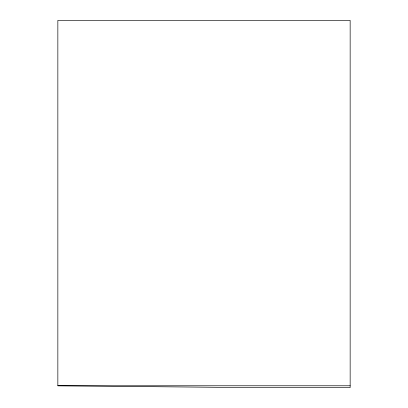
<?xml version="1.0" encoding="UTF-8"?>
<svg xmlns="http://www.w3.org/2000/svg" width="408" height="408" viewBox="0 0 408 408"><rect width="100%" height="100%" fill="white"/><g stroke="black" fill="none" stroke-linecap="round" stroke-linejoin="round"><path stroke-width="0.61" d="M57.849 385.774L247.845 387.6L350.151 387.6L350.151 20.4L57.849 20.4L57.849 385.774L350.151 385.774"/></g></svg>
